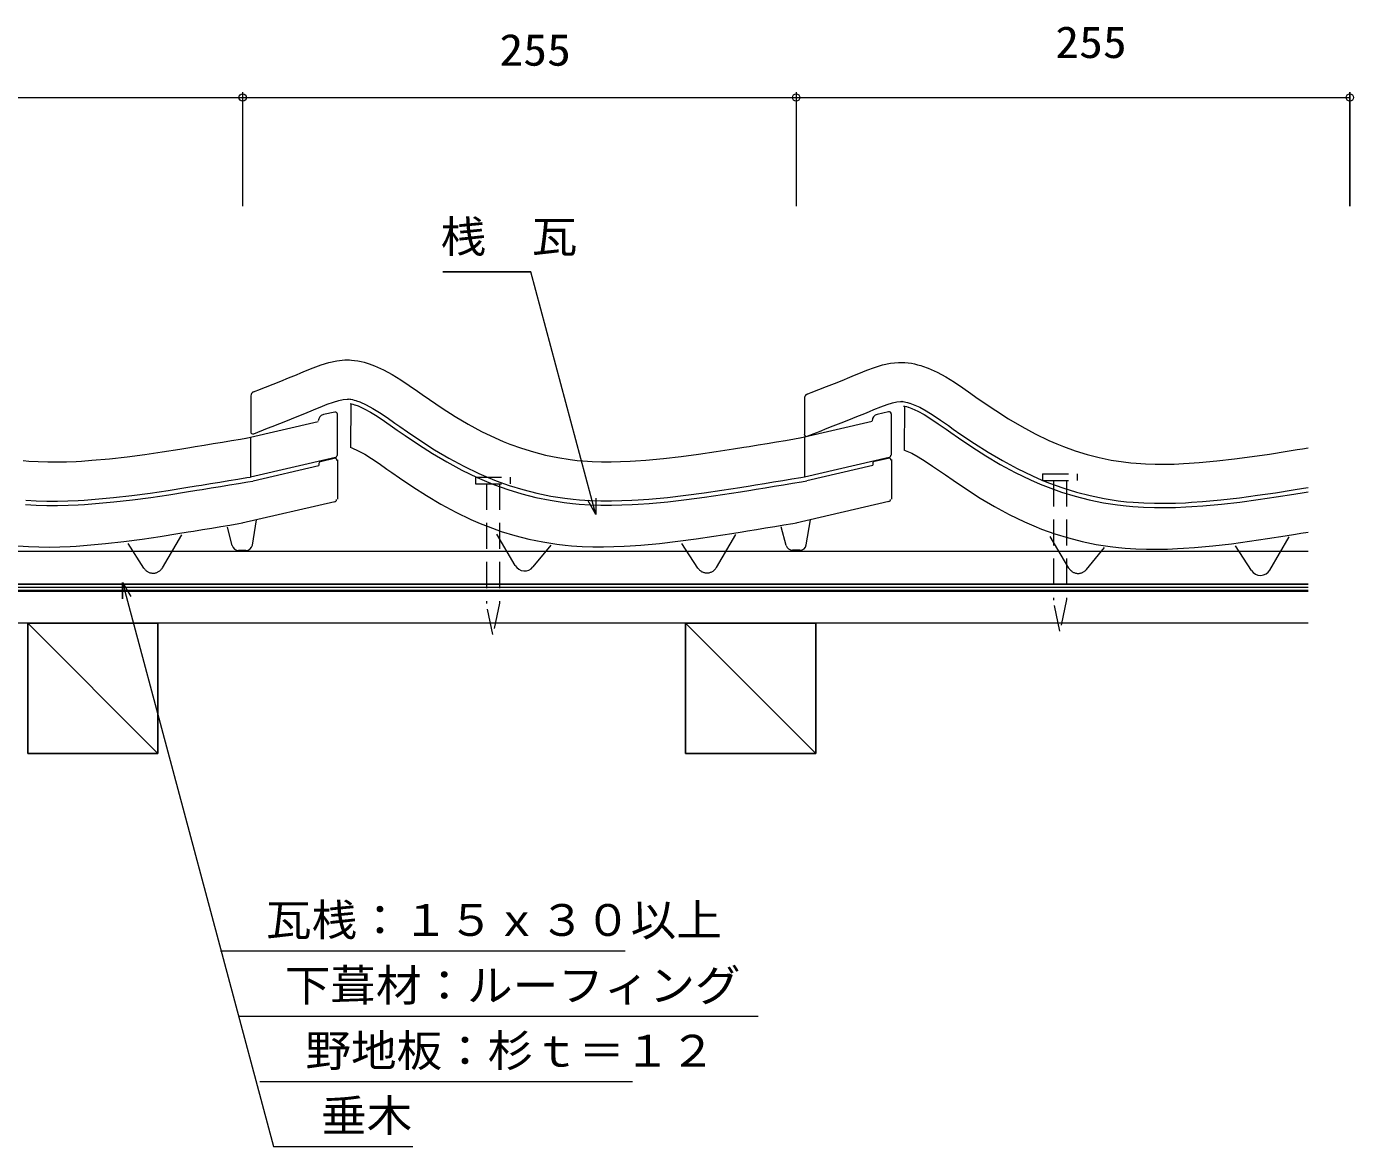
# Model space of a CAD drawing. Units: millimetres, scale not verified. Extents: x -537 to 527, y -249 to 266.
# Drawn here: x -85 to 527, y -249 to 266 of the extents above; entities that cross this region are included whole.
import ezdxf
from ezdxf.enums import TextEntityAlignment as Align

# ---------------------------------------------------------------- set-up
doc = ezdxf.new("R2010")
doc.units = ezdxf.units.MM
doc.header["$LTSCALE"] = 10
doc.linetypes.add('DASHED1', pattern=[1.8, 1.2, -0.6])
doc.linetypes.add('DASHED3', pattern=[4, 3, -1])
doc.layers.add('0-0_LAYER001', color=4, linetype='Continuous', lineweight=18)
doc.layers.add('0-1_LAYER004', color=7, linetype='Continuous', lineweight=18)
doc.styles.add('ＭＳ ゴシック', font='')
doc.styles.get('ＭＳ ゴシック').set_extended_font_data('MS Gothic')

msp = doc.modelspace()

# ---------------------------------------------------------------- linework, layer by layer
at = {"layer": '0-0_LAYER001', "color": 2}
for p, q in [((-240.11, 233.8), (14.89, 233.8)), ((14.89, 236.3), (14.89, 183.8)), ((14.89, 233.8), (269.89, 233.8)), ((269.89, 236.3), (269.89, 183.8)), ((269.89, 233.8), (524.89, 233.8)), ((524.89, 236.3), (524.89, 183.8)), ((505.79, 24.68), (-386.64, 24.68)), ((505.79, 9.68), (-340.11, 9.68)), ((505.79, 6.68), (-340.11, 6.68)), ((-40.43, 10.47), (29.18, -249.3)), ((505.79, -8.32), (-340.11, -8.32)), ((-84.11, -8.32), (-24.11, -68.32)), ((218.89, -8.32), (278.89, -68.32)), ((4.66, -159.24), (191.17, -159.24)), ((13.29, -189.34), (252.38, -189.34)), ((22.83, -219.43), (194.5, -219.43)), ((29.18, -249.3), (93.32, -249.3))]:
    msp.add_line(p, q, dxfattribs=at)
at = {"layer": '0-0_LAYER001'}
for p, q in [((19.94, 98.23), (21.07, 98.68)), ((18.68, 96.38), (18.68, 79.84)), ((64.4, 92.81), (64.44, 92.8)), ((64.44, 92.8), (65.03, 92.68)), ((64.77, 92.71), (64.59, 72.54)), ((65.03, 92.68), (65.68, 92.52)), ((65.68, 92.52), (66.47, 92.29)), ((66.47, 92.29), (66.65, 92.24)), ((66.65, 92.24), (68.11, 91.7)), ((68.11, 91.7), (70.95, 90.43)), ((273.66, 95.25), (273.66, 78.72)), ((274.92, 97.11), (276.04, 97.56)), ((57.31, 88.92), (52.07, 87.71)), ((58.46, 88), (58.46, 68.92)), ((70.95, 90.43), (73.81, 88.88)), ((73.81, 88.88), (76.93, 86.95)), ((76.93, 86.95), (80.3, 84.69)), ((312.47, 89.01), (307.23, 87.8)), ((313.62, 88.08), (313.62, 69)), ((319.38, 91.68), (319.42, 91.68)), ((319.42, 91.68), (320, 91.56)), ((319.74, 91.59), (319.57, 71.41)), ((320, 91.56), (320.66, 91.4)), ((320.66, 91.4), (321.44, 91.17)), ((321.44, 91.17), (321.63, 91.11)), ((321.63, 91.11), (323.09, 90.58)), ((323.09, 90.58), (325.92, 89.31)), ((325.92, 89.31), (328.79, 87.75)), ((328.79, 87.75), (331.9, 85.83)), ((331.9, 85.83), (335.27, 83.56)), ((16.5, 76.92), (49.74, 84.62)), ((19.98, 78.9), (26.38, 81.42)), ((80.3, 84.69), (83.92, 82.15)), ((83.92, 82.15), (86.15, 80.57)), ((86.15, 80.57), (89.7, 78.11)), ((271.66, 77), (304.91, 84.71)), ((274.96, 77.77), (281.35, 80.3)), ((335.27, 83.56), (338.9, 81.02)), ((338.9, 81.02), (341.13, 79.45)), ((18.52, 77.39), (18.52, 58.91)), ((89.7, 78.11), (95.88, 73.95)), ((95.88, 73.95), (102.29, 69.87)), ((273.68, 77.47), (273.68, 59)), ((341.13, 79.45), (344.67, 76.98)), ((344.67, 76.98), (350.85, 72.82)), ((57.6, 67.96), (18.52, 58.91)), ((50.79, 66.16), (57.12, 67.63)), ((64.43, 72.67), (65.18, 72.4)), ((65.18, 72.4), (68.15, 71.07)), ((68.15, 71.07), (71.13, 69.45)), ((71.13, 69.45), (74.33, 67.47)), ((74.33, 67.47), (77.75, 65.18)), ((102.29, 69.87), (108.93, 65.93)), ((312.76, 68.05), (273.68, 59)), ((305.95, 66.24), (312.29, 67.72)), ((319.41, 71.55), (320.16, 71.27)), ((320.16, 71.27), (323.12, 69.94)), ((323.12, 69.94), (326.11, 68.32)), ((326.11, 68.32), (329.3, 66.35)), ((350.85, 72.82), (357.26, 68.74)), ((357.26, 68.74), (363.9, 64.81)), ((19.7, 57.25), (50.01, 64.35)), ((50.02, 65.19), (50.01, 64.35)), ((58.56, 66.93), (58.56, 48.76)), ((77.75, 65.18), (81.39, 62.62)), ((81.39, 62.62), (83.62, 61.05)), ((108.93, 65.93), (115.82, 62.2)), ((115.82, 62.2), (122.89, 58.79)), ((274.86, 57.34), (305.17, 64.43)), ((305.18, 65.28), (305.17, 64.43)), ((313.73, 67.02), (313.73, 48.84)), ((329.3, 66.35), (332.72, 64.05)), ((332.72, 64.05), (336.36, 61.5)), ((336.36, 61.5), (338.59, 59.93)), ((363.9, 64.81), (370.79, 61.08)), ((4.64, 54.66), (8.84, 55.36)), ((8.84, 55.36), (13.04, 56.05)), ((13.04, 56.05), (17.22, 56.75)), ((17.22, 56.75), (19.65, 57.15)), ((83.62, 61.05), (87.14, 58.6)), ((87.14, 58.6), (93.29, 54.46)), ((122.89, 58.79), (127.25, 56.89)), ((127.25, 56.89), (130.94, 55.42)), ((130.94, 55.42), (137.1, 53.22)), ((259.81, 54.75), (264, 55.44)), ((264, 55.44), (268.2, 56.14)), ((268.2, 56.14), (272.39, 56.83)), ((272.39, 56.83), (274.82, 57.24)), ((338.59, 59.93), (342.12, 57.47)), ((342.12, 57.47), (348.27, 53.34)), ((370.79, 61.08), (377.86, 57.66)), ((377.86, 57.66), (382.23, 55.77)), ((382.23, 55.77), (385.91, 54.3)), ((-35.87, 48.5), (-27.46, 49.62)), ((-27.46, 49.62), (-19.16, 50.84)), ((-19.16, 50.84), (-10.95, 52.12)), ((-10.95, 52.12), (-6.22, 52.88)), ((-6.22, 52.88), (-3.77, 53.28)), ((-3.77, 53.28), (0.44, 53.97)), ((0.44, 53.97), (4.64, 54.66)), ((93.29, 54.46), (99.65, 50.41)), ((99.65, 50.41), (106.23, 46.51)), ((137.1, 53.22), (143.47, 51.27)), ((143.47, 51.27), (149.93, 49.61)), ((149.93, 49.61), (156.48, 48.26)), ((219.29, 48.59), (227.7, 49.7)), ((227.7, 49.7), (236.01, 50.92)), ((236.01, 50.92), (244.21, 52.21)), ((244.21, 52.21), (248.94, 52.97)), ((248.94, 52.97), (251.4, 53.37)), ((251.4, 53.37), (255.6, 54.06)), ((255.6, 54.06), (259.81, 54.75)), ((348.27, 53.34), (354.63, 49.28)), ((354.63, 49.28), (361.2, 45.39)), ((385.91, 54.3), (392.08, 52.09)), ((392.08, 52.09), (398.44, 50.14)), ((398.44, 50.14), (404.91, 48.49)), ((482.67, 48.58), (490.98, 49.8)), ((490.98, 49.8), (499.18, 51.08)), ((499.18, 51.08), (503.92, 51.85)), ((503.92, 51.85), (505.79, 52.15)), ((-85.19, 46.41), (-80.23, 46.09)), ((-80.23, 46.09), (-75.26, 45.93)), ((-75.26, 45.93), (-70.36, 45.92)), ((-70.36, 45.92), (-65.53, 46.02)), ((-65.53, 46.02), (-60.81, 46.22)), ((-60.81, 46.22), (-58.01, 46.39)), ((-58.01, 46.39), (-52.94, 46.74)), ((-52.94, 46.74), (-44.39, 47.53)), ((-44.39, 47.53), (-35.87, 48.5)), ((57.42, 47.62), (14.6, 37.69)), ((106.23, 46.51), (113.05, 42.82)), ((113.05, 42.82), (120.04, 39.45)), ((156.48, 48.26), (162.99, 47.24)), ((162.99, 47.24), (166.92, 46.77)), ((166.92, 46.77), (169.97, 46.49)), ((169.97, 46.49), (174.93, 46.18)), ((174.93, 46.18), (179.9, 46.02)), ((179.9, 46.02), (184.8, 46)), ((184.8, 46), (189.63, 46.11)), ((189.63, 46.11), (194.35, 46.31)), ((194.35, 46.31), (197.16, 46.47)), ((197.16, 46.47), (202.22, 46.83)), ((202.22, 46.83), (210.78, 47.62)), ((210.78, 47.62), (219.29, 48.59)), ((312.58, 47.7), (269.76, 37.78)), ((361.2, 45.39), (368.02, 41.7)), ((404.91, 48.49), (411.45, 47.13)), ((411.45, 47.13), (417.97, 46.11)), ((417.97, 46.11), (421.9, 45.65)), ((421.9, 45.65), (424.95, 45.37)), ((424.95, 45.37), (429.91, 45.05)), ((429.91, 45.05), (434.88, 44.89)), ((434.88, 44.89), (439.78, 44.88)), ((439.78, 44.88), (444.61, 44.98)), ((444.61, 44.98), (449.33, 45.19)), ((449.33, 45.19), (452.13, 45.35)), ((452.13, 45.35), (457.19, 45.71)), ((457.19, 45.71), (465.75, 46.49)), ((465.75, 46.49), (474.26, 47.46)), ((474.26, 47.46), (482.67, 48.58)), ((4.83, 36.17), (9.03, 36.86)), ((9.03, 36.86), (13.21, 37.56)), ((13.21, 37.56), (14.83, 37.83)), ((19.39, 27.65), (21.32, 39.25)), ((120.04, 39.45), (124.34, 37.58)), ((124.34, 37.58), (127.96, 36.13)), ((260, 36.26), (264.19, 36.95)), ((264.19, 36.95), (268.38, 37.65)), ((268.38, 37.65), (269.99, 37.92)), ((274.55, 27.73), (276.48, 39.34)), ((368.02, 41.7), (375.01, 38.32)), ((375.01, 38.32), (379.31, 36.46)), ((-31.42, 30.44), (-23.14, 31.66)), ((-23.14, 31.66), (-14.95, 32.94)), ((-22.06, 17.19), (-13.12, 32.44)), ((-14.95, 32.94), (-10.22, 33.7)), ((-10.22, 33.7), (-7.77, 34.1)), ((-7.77, 34.1), (-3.57, 34.78)), ((-3.57, 34.78), (0.64, 35.47)), ((0.64, 35.47), (4.83, 36.17)), ((10.11, 27.38), (7.86, 35.95)), ((127.96, 36.13), (134.05, 33.96)), ((140.48, 18.21), (131.95, 32.74)), ((134.05, 33.96), (140.33, 32.03)), ((140.33, 32.03), (146.7, 30.4)), ((223.74, 30.53), (232.02, 31.74)), ((232.02, 31.74), (240.21, 33.02)), ((233.11, 17.28), (242.04, 32.52)), ((240.21, 33.02), (244.94, 33.79)), ((244.94, 33.79), (247.39, 34.18)), ((247.39, 34.18), (251.6, 34.87)), ((251.6, 34.87), (255.8, 35.56)), ((255.8, 35.56), (260, 36.26)), ((265.27, 27.47), (263.02, 36.04)), ((379.31, 36.46), (382.94, 35.01)), ((382.94, 35.01), (389.03, 32.83)), ((395.46, 17.08), (386.92, 31.62)), ((389.03, 32.83), (395.3, 30.91)), ((395.3, 30.91), (401.68, 29.27)), ((478.71, 29.4), (487, 30.62)), ((487, 30.62), (495.19, 31.9)), ((488.08, 16.15), (497.02, 31.4)), ((495.19, 31.9), (499.92, 32.66)), ((499.92, 32.66), (502.37, 33.06)), ((502.37, 33.06), (505.79, 33.62)), ((-88.72, 27.24), (-83.82, 26.93)), ((-83.82, 26.93), (-78.91, 26.77)), ((-78.91, 26.77), (-74.06, 26.76)), ((-74.06, 26.76), (-69.28, 26.86)), ((-69.28, 26.86), (-64.59, 27.06)), ((-64.59, 27.06), (-61.82, 27.22)), ((-61.82, 27.22), (-56.79, 27.58)), ((-56.79, 27.58), (-48.27, 28.36)), ((-48.27, 28.36), (-39.8, 29.33)), ((-39.8, 29.33), (-31.42, 30.44)), ((-30.57, 17), (-37.89, 28.31)), ((16.43, 25.14), (13.01, 25.14)), ((146.7, 30.4), (153.15, 29.07)), ((148.65, 17.56), (156.96, 27.62)), ((153.15, 29.07), (159.58, 28.06)), ((159.58, 28.06), (163.45, 27.6)), ((163.45, 27.6), (166.45, 27.33)), ((166.45, 27.33), (171.34, 27.01)), ((171.34, 27.01), (176.25, 26.86)), ((176.25, 26.86), (181.1, 26.84)), ((181.1, 26.84), (185.89, 26.95)), ((185.89, 26.95), (190.57, 27.15)), ((190.57, 27.15), (193.35, 27.31)), ((193.35, 27.31), (198.37, 27.66)), ((198.37, 27.66), (206.89, 28.44)), ((206.89, 28.44), (215.36, 29.41)), ((215.36, 29.41), (223.74, 30.53)), ((224.6, 17.09), (217.27, 28.39)), ((271.59, 25.23), (268.17, 25.23)), ((401.68, 29.27), (408.13, 27.94)), ((403.62, 16.43), (411.93, 26.5)), ((408.13, 27.94), (414.56, 26.93)), ((414.56, 26.93), (418.42, 26.48)), ((418.42, 26.48), (421.42, 26.2)), ((421.42, 26.2), (426.32, 25.89)), ((426.32, 25.89), (431.23, 25.73)), ((431.23, 25.73), (436.08, 25.72)), ((436.08, 25.72), (440.86, 25.82)), ((440.86, 25.82), (445.55, 26.02)), ((445.55, 26.02), (448.32, 26.18)), ((448.32, 26.18), (453.35, 26.54)), ((453.35, 26.54), (461.86, 27.32)), ((461.86, 27.32), (470.34, 28.29)), ((470.34, 28.29), (478.71, 29.4)), ((479.57, 15.96), (472.25, 27.27))]:
    msp.add_line(p, q, dxfattribs=at)
at = {"layer": '0-0_LAYER001', "color": 2, "linetype": 'DASHED1'}
for p, q in [((127.2, 55.86), (127.2, 0.71)), ((133.2, 55.86), (133.2, 0.96)), ((388.34, 57.43), (388.34, 2.28)), ((394.34, 57.43), (394.34, 2.54)), ((130.15, -13.55), (127.2, 0.71)), ((133.2, 0.96), (130.15, -13.55)), ((391.29, -11.97), (388.34, 2.28)), ((394.34, 2.54), (391.29, -11.97))]:
    msp.add_line(p, q, dxfattribs=at)
at = {"layer": '0-0_LAYER001', "color": 2, "linetype": 'DASHED3'}
msp.add_line((505.79, 8.18), (-340.11, 8.18), dxfattribs=at)
at = {"layer": '0-0_LAYER001'}
for points in [[(21.07, 98.68), (21.88, 99), (25.41, 100.39), (28.94, 101.79), (32.49, 103.2), (36.06, 104.64), (39.65, 106.1), (41.74, 106.96), (43.8, 107.82), (47.39, 109.27), (51.01, 110.6), (54.65, 111.72), (58.32, 112.53), (62.02, 112.92), (64.18, 112.92), (65.03, 112.87), (66.5, 112.72), (67.96, 112.5), (69.42, 112.2), (70.87, 111.84), (72.3, 111.43), (73.12, 111.16), (75.63, 110.25), (79.82, 108.38), (83.85, 106.19), (87.77, 103.76), (91.62, 101.18), (95.42, 98.51), (97.63, 96.96), (100.99, 94.62), (106.84, 90.68), (112.76, 86.91), (118.79, 83.34), (124.93, 80.01), (131.22, 76.97), (134.94, 75.36), (138.02, 74.13), (143.4, 72.21), (148.88, 70.53), (154.44, 69.1)], [(276.04, 97.56), (276.85, 97.87), (280.38, 99.26), (283.92, 100.66), (287.47, 102.07), (291.03, 103.51), (294.62, 104.97), (296.71, 105.84), (298.78, 106.69), (302.37, 108.14), (305.98, 109.48), (309.62, 110.6), (313.29, 111.4), (316.99, 111.79), (319.15, 111.8), (320, 111.75), (321.47, 111.6), (322.93, 111.37), (324.39, 111.07), (325.84, 110.72), (327.27, 110.3), (328.09, 110.04), (330.61, 109.13), (334.79, 107.25), (338.83, 105.06), (342.75, 102.64), (346.59, 100.05), (350.4, 97.38), (352.6, 95.83), (355.96, 93.49), (361.81, 89.56), (367.74, 85.78), (373.76, 82.21), (379.91, 78.89), (386.19, 75.85), (389.91, 74.24), (392.99, 73.01), (398.38, 71.08), (403.86, 69.4), (409.41, 67.98)], [(26.41, 81.44), (28.46, 82.25), (32.01, 83.64), (35.58, 85.06), (39.18, 86.49), (42.82, 87.95), (46.48, 89.44), (48.62, 90.33), (50.63, 91.16), (53.88, 92.48), (56.76, 93.54), (59.22, 94.3), (61.21, 94.73), (62.99, 94.92), (63.66, 94.92), (63.59, 94.93), (64.2, 94.86), (64.8, 94.77), (65.46, 94.64), (66.2, 94.45), (67.05, 94.21), (67.3, 94.13), (68.87, 93.56), (71.83, 92.23), (74.82, 90.61), (78.01, 88.63), (81.43, 86.34), (85.07, 83.78), (87.3, 82.21), (90.83, 79.76), (96.98, 75.62), (103.34, 71.57), (109.91, 67.67), (116.73, 63.98), (123.72, 60.61), (128.02, 58.74), (131.65, 57.29), (137.73, 55.12), (144.01, 53.19), (150.38, 51.56)], [(281.39, 80.32), (283.44, 81.12), (286.98, 82.52), (290.56, 83.93), (294.16, 85.36), (297.79, 86.83), (301.45, 88.32), (303.59, 89.2), (305.6, 90.04), (308.86, 91.35), (311.74, 92.42), (314.2, 93.17), (316.18, 93.61), (317.96, 93.8), (318.64, 93.8), (318.56, 93.8), (319.18, 93.74), (319.77, 93.65), (320.44, 93.51), (321.17, 93.33), (322.03, 93.08), (322.27, 93), (323.84, 92.43), (326.81, 91.1), (329.79, 89.48), (332.99, 87.51), (336.4, 85.21), (340.05, 82.66), (342.27, 81.09), (345.8, 78.64), (351.95, 74.5), (358.31, 70.44), (364.89, 66.55), (371.7, 62.86), (378.7, 59.48), (383, 57.62), (386.62, 56.17), (392.71, 53.99), (398.99, 52.07), (405.36, 50.44)], [(-86.15, 66.58), (-83.63, 66.35), (-79.27, 66.07), (-74.91, 65.93), (-70.55, 65.92), (-66.18, 66.01), (-61.82, 66.2), (-59.29, 66.35), (-54.56, 66.68), (-46.43, 67.42), (-38.33, 68.35), (-30.23, 69.43), (-22.16, 70.61), (-14.09, 71.87), (-9.41, 72.63), (-6.98, 73.02), (-2.8, 73.71), (1.39, 74.4), (5.58, 75.09), (9.76, 75.78), (13.94, 76.48), (16.37, 76.88)], [(154.44, 69.1), (160.05, 67.94), (165.71, 67.05), (169.01, 66.67), (171.53, 66.43), (175.89, 66.16), (180.25, 66.02), (184.62, 66), (188.98, 66.1), (193.35, 66.29), (195.88, 66.43), (200.6, 66.77), (208.73, 67.51), (216.84, 68.44), (224.93, 69.51), (233.01, 70.7), (241.07, 71.96), (245.75, 72.71), (248.18, 73.11), (252.37, 73.79), (256.55, 74.48), (260.74, 75.17), (264.92, 75.87), (269.11, 76.56), (271.53, 76.97)], [(409.41, 67.98), (415.03, 66.82), (420.69, 65.93), (423.98, 65.54), (426.51, 65.31), (430.86, 65.03), (435.23, 64.89), (439.59, 64.88), (443.96, 64.97), (448.32, 65.16), (450.85, 65.31), (455.57, 65.64), (463.7, 66.39), (471.81, 67.31), (479.9, 68.39), (487.98, 69.57), (496.05, 70.84), (500.72, 71.59), (503.15, 71.98), (505.79, 72.41)], [(-85.03, 48.4), (-80.14, 48.09), (-75.23, 47.93), (-70.38, 47.92), (-65.59, 48.02), (-60.91, 48.22), (-58.13, 48.38), (-53.11, 48.74), (-44.59, 49.52), (-36.12, 50.49), (-27.74, 51.6), (-19.46, 52.82), (-11.27, 54.1), (-6.54, 54.86), (-4.09, 55.26), (0.12, 55.94), (4.32, 56.64), (8.52, 57.33), (12.71, 58.02), (16.9, 58.72), (18.51, 58.99)], [(150.38, 51.56), (156.84, 50.23), (163.27, 49.22), (167.13, 48.76), (170.13, 48.49), (175.03, 48.17), (179.94, 48.02), (184.79, 48), (189.57, 48.11), (194.25, 48.31), (197.03, 48.47), (202.06, 48.82), (210.57, 49.6), (219.04, 50.57), (227.42, 51.69), (235.71, 52.9), (243.9, 54.18), (248.62, 54.95), (251.07, 55.34), (255.28, 56.03), (259.48, 56.72), (263.68, 57.42), (267.87, 58.11), (272.06, 58.81), (273.67, 59.08)], [(405.36, 50.44), (411.81, 49.1), (418.24, 48.09), (422.11, 47.64), (425.1, 47.36), (430, 47.05), (434.91, 46.89), (439.76, 46.88), (444.54, 46.98), (449.23, 47.18), (452, 47.34), (457.03, 47.7), (465.55, 48.48), (474.02, 49.45), (482.4, 50.56), (490.68, 51.78), (498.87, 53.06), (503.6, 53.82), (505.79, 54.18)]]:
    msp.add_lwpolyline(points, dxfattribs=at)
at = {"layer": '0-0_LAYER001', "color": 2, "linetype": 'DASHED1'}
for points in [[(122.2, 58.86), (138.2, 58.86), (138.2, 55.86)], [(122.2, 58.86), (122.2, 55.86), (138.2, 55.86)], [(383.34, 60.43), (399.34, 60.43), (399.34, 57.43)], [(383.34, 60.43), (383.34, 57.43), (399.34, 57.43)]]:
    msp.add_lwpolyline(points, dxfattribs=at)
at = {"layer": '0-0_LAYER001', "color": 2}
msp.add_lwpolyline([(-40.43, 2.97), (-40.43, 10.47), (-36.68, 3.98)], dxfattribs=at)
for points in [[(-84.11, -8.32), (-24.11, -8.32), (-24.11, -68.32), (-84.11, -68.32)], [(218.89, -8.32), (278.89, -8.32), (278.89, -68.32), (218.89, -68.32)]]:
    msp.add_lwpolyline(points, close=True, dxfattribs=at)
for centre in [(14.89, 233.8), (14.89, 233.8), (269.89, 233.8), (269.89, 233.8), (524.89, 233.8)]:
    msp.add_circle(centre, 1.7, dxfattribs=at)
at = {"layer": '0-0_LAYER001'}
for centre, radius, start, end in [((20.68, 96.38), 2, 111.74902, 180), ((275.66, 95.25), 2, 111.74902, 180), ((52.75, 84.79), 3, 103.0288, 179.5), ((57.54, 87.95), 1, 359.5, 103.0288), ((307.91, 84.87), 3, 103.0288, 179.5), ((312.7, 88.03), 1, 359.5, 103.0288), ((19.62, 79.83), 1, 179.5, 291.53166), ((274.59, 78.7), 1, 179.5, 291.53166), ((57.35, 66.65), 1, 359.5, 103.08296), ((57.37, 68.94), 1, 283.04497, 359.5), ((312.51, 66.74), 1, 359.5, 103.08296), ((312.53, 69.02), 1, 283.04497, 359.5), ((51.02, 65.18), 1, 103.08296, 179.5), ((306.18, 65.27), 1, 103.08296, 179.5), ((57.19, 48.59), 1, 283.04497, 359.5), ((312.36, 48.68), 1, 283.04497, 359.5), ((13.01, 28.14), 3, 194.67639, 270), ((16.43, 28.14), 3, 270, 350.53767), ((268.17, 28.23), 3, 194.67639, 270), ((271.59, 28.23), 3, 270, 350.53767), ((144.79, 20.74), 5, 210.42578, 320.47001), ((483.77, 18.68), 5, 212.93986, 329.61716)]:
    msp.add_arc(centre, radius, start, end, dxfattribs=at)
at = {"layer": '0-0_LAYER001', "linetype": 'DASHED1'}
for centre, start, end in [((-26.37, 19.72), 212.93986, 329.61716), ((228.79, 19.81), 212.93986, 329.61716), ((399.77, 19.61), 210.42578, 320.47001)]:
    msp.add_arc(centre, 5, start, end, dxfattribs=at)
at = {"layer": '0-1_LAYER004'}
for p, q in [((-448.41, 233.8), (522.13, 233.8)), ((14.89, 236.3), (14.89, 183.8)), ((269.89, 236.3), (269.89, 183.8)), ((522.13, 233.8), (524.89, 233.8)), ((524.89, 183.8), (524.89, 236.3)), ((107.18, 153.51), (147.68, 153.51)), ((177.62, 41.78), (147.68, 153.51)), ((505.79, 24.68), (-386.04, 24.68)), ((-340.11, 9.68), (505.79, 9.68)), ((505.79, 8.18), (-340.11, 8.18)), ((-340.11, 6.38), (505.79, 6.38)), ((-40.43, 10.47), (-40.43, 2.97)), ((-40.43, 10.47), (-36.68, 3.98)), ((-40.43, 10.47), (29.18, -249.3)), ((505.79, -8.32), (-340.11, -8.32)), ((-24.11, -68.32), (-84.11, -8.32)), ((218.89, -8.32), (278.89, -68.32)), ((5.05, -159.24), (191.17, -159.24)), ((13.29, -189.34), (252.38, -189.34)), ((22.83, -219.43), (194.5, -219.43)), ((29.18, -249.3), (93.32, -249.3))]:
    msp.add_line(p, q, dxfattribs=at)
at = {"layer": '0-1_LAYER004', "color": 2}
for points in [[(177.62, 41.78), (147.68, 153.51), (107.18, 153.51)], [(177.62, 49.28), (177.62, 41.78), (173.87, 48.27)]]:
    msp.add_lwpolyline(points, dxfattribs=at)
at = {"layer": '0-1_LAYER004'}
for points in [[(177.62, 49.28), (177.62, 41.78), (173.87, 48.27)], [(-84.11, -8.32), (-84.11, -68.32), (-24.11, -68.32), (-24.11, -8.32)], [(218.89, -8.32), (218.89, -68.32), (278.89, -68.32), (278.89, -8.32)]]:
    msp.add_lwpolyline(points, dxfattribs=at)

# ---------------------------------------------------------------- texts
at = {"layer": '0-0_LAYER001', "color": 7, "style": 'ＭＳ ゴシック'}
for s, width, p in [('255', 1.1, (133.19, 244.01)), ('255', 1.1, (389.24, 247.55)), ('\u3000瓦桟：１５ｘ３０以上', 1.05, (4.66, -156.74)), ('\u3000下葺材：ルーフィング', 1.05, (13.29, -186.84)), ('\u3000野地板：杉ｔ＝１２', 1.05, (22.83, -216.93)), ('\u3000垂木', 1.05, (30.01, -246.8))]:
    msp.add_text(s, height=14.66, dxfattribs=dict(at, width=width)).set_placement(p, align=Align.BOTTOM_LEFT)
at = {"layer": '0-1_LAYER004', "style": 'ＭＳ ゴシック', "width": 1.05}
msp.add_text('桟\u3000瓦', height=14.66, dxfattribs=at).set_placement((106.08, 157.95), align=Align.BOTTOM_LEFT)

doc.saveas('drawing.dxf')
